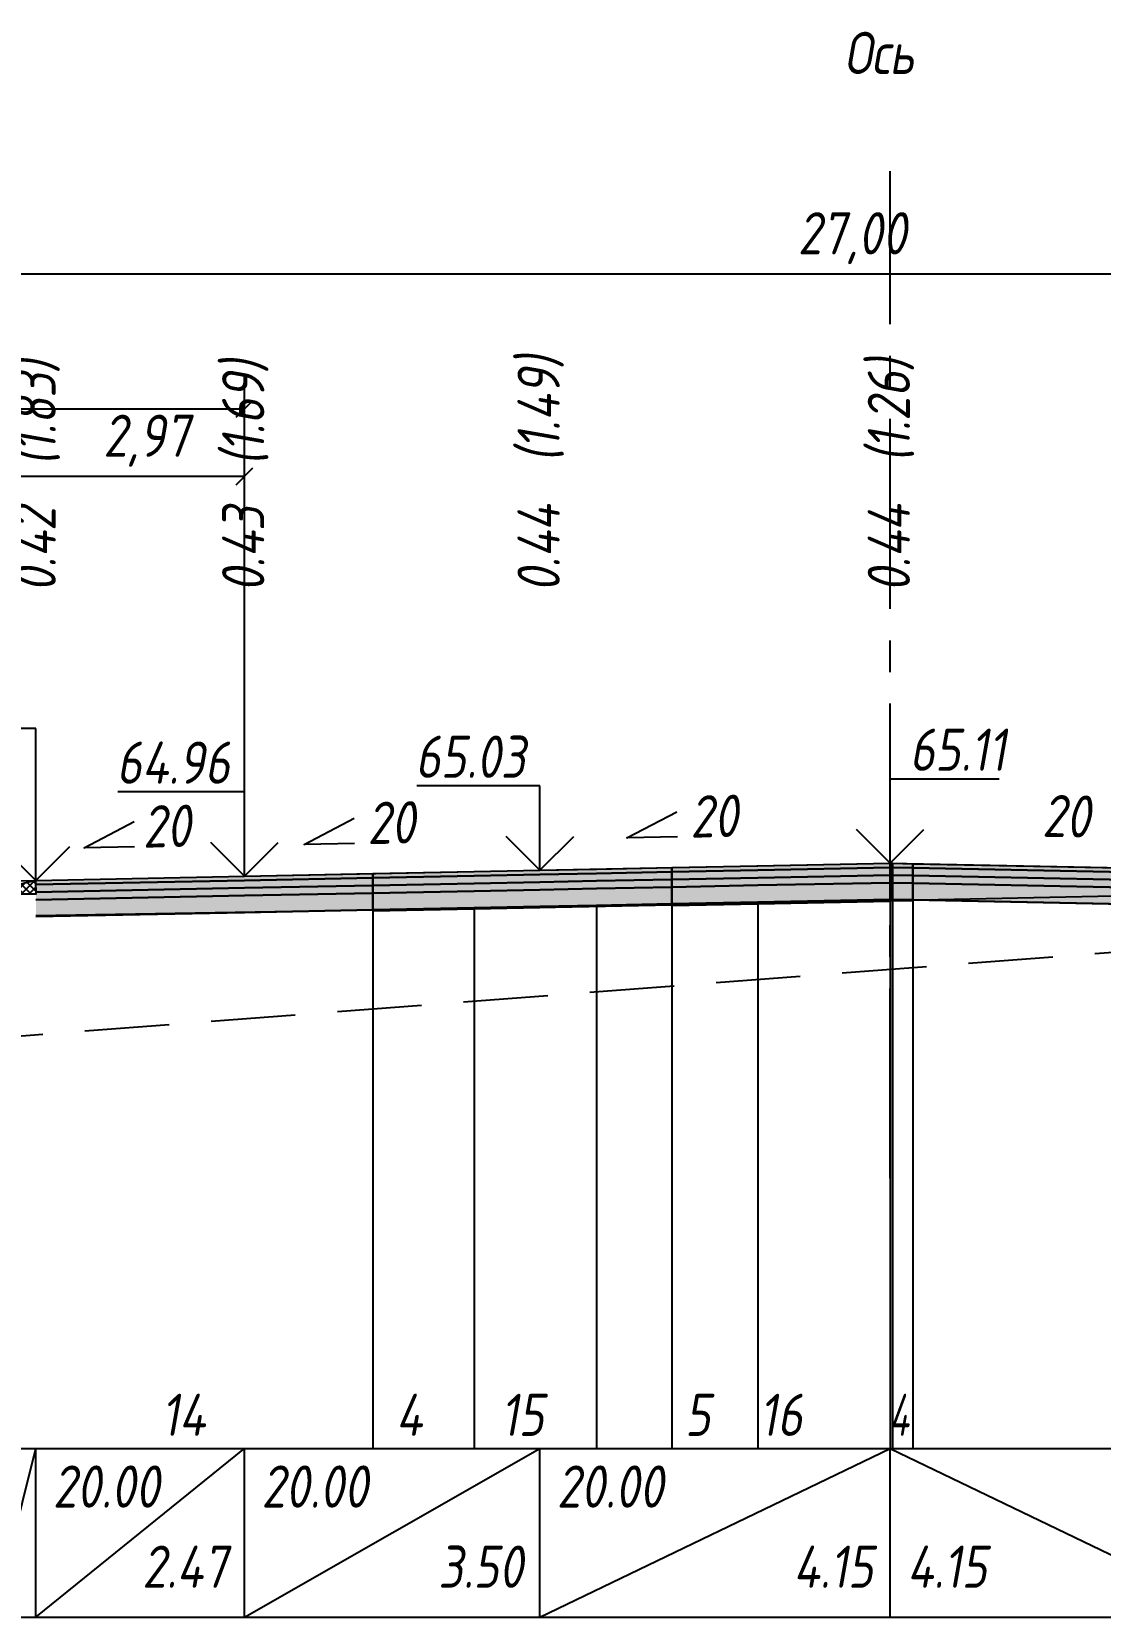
# Model space of a CAD drawing. Extents: x -717 to 1451, y -133302 to 233.
# Drawn here: x -342.6 to -279.3, y -126122 to -126028 of the extents above; entities that cross this region are included whole.
import ezdxf
from ezdxf.enums import TextEntityAlignment as Align

# ---------------------------------------------------------------- set-up
doc = ezdxf.new("R2010")
doc.units = 0
doc.linetypes.add('осевая2', pattern=[1.125, 0.75, -0.125, 0.125, -0.125])
doc.linetypes.add('штриховая', pattern=[0.75, 0.5, -0.25])
for name, color, linetype in [('Интерполированный поперечник', 2, 'Continuous'), ('Код_514', 1, 'Continuous'), ('Контур_400', 7, 'Continuous'), ('Контур_508', 7, 'Continuous'), ('Контур_513', 7, 'Continuous'), ('Контур_818', 7, 'Continuous'), ('Красный поперечник', 1, 'Continuous'), ('Объём_2501', 7, 'Continuous'), ('Ось', 1, 'осевая2'), ('Откосы', 7, 'Continuous'), ('Отметки покрытия', 7, 'Continuous'), ('Рабочие отметки', 7, 'Continuous'), ('Рабочие отметки доп.', 7, 'Continuous'), ('Слои выравнивания', 7, 'Continuous'), ('Таблица', 7, 'Continuous'), ('Уклоны проезжей части', 7, 'Continuous'), ('Черный поперечник', 3, 'Continuous')]:
    doc.layers.add(name, color=color, linetype=linetype)
for name, color, linetype, true_color in [('Контур_2570', 7, 'Continuous', 0x80ff00), ('Контур_2725', 7, 'Continuous', 0x323232), ('Контур_2760', 7, 'Continuous', 0x323232), ('Контур_2761', 7, 'Continuous', 0x323232), ('Контур_2762', 7, 'Continuous', 0x323232), ('Контур_2763', 7, 'Continuous', 0x323232), ('Контур_2764', 7, 'Continuous', 0x323232), ('Контур_2765', 7, 'Continuous', 0x323232), ('Контур_402', 7, 'Continuous', 0xff6464)]:
    doc.layers.add(name, color=color, linetype=linetype, true_color=true_color)
doc.styles.get("Standard").update_dxf_attribs({"font": 'txt', "height": 2.5})
doc.styles.add('М', font='romand.shx', dxfattribs={"width": 0.8, "oblique": 10, "height": 2.5})
doc.dimstyles.new('ISO-25', dxfattribs={"dimtxt": 2.5, "dimasz": 2.5, "dimexe": 1.25, "dimexo": 0.625, "dimtad": 1, "dimtxsty": 'Standard', "dimcen": 2.5, "dimadec": 0, "dimazin": 0, "dimtfac": 1, "dimtmove": 0, "dimatfit": 3, "dimfxl": 1, "dimarcsym": 0})

# ---------------------------------------------------------------- blocks, each defined once
blk = doc.blocks.new('_Oblique')
at = {"color": 0, "linetype": 'ByBlock', "lineweight": -2}
blk.add_line((-0.5, -0.5), (0.5, 0.5), dxfattribs=at)
blk = doc.blocks.new('*D2667')
at = {"color": 0, "lineweight": -2, "transparency": 16777216}
for p, q in [((-344.881, -126077.832), (-344.881, -126053.145)), ((-330.024, -126077.535), (-330.024, -126053.145)), ((-344.881, -126054.395), (-330.024, -126054.395))]:
    blk.add_line(p, q, dxfattribs=at)
at = {"layer": 'Defpoints', "color": 0, "transparency": 16777216}
for p in [(-330.024, -126054.395), (-330.024, -126078.16), (-344.881, -126078.457)]:
    blk.add_point(p, dxfattribs=at)
at = {"color": 0, "lineweight": -2, "transparency": 16777216, "rotation": 180}
blk.add_blockref('_Oblique', (-344.881, -126054.395), dxfattribs=at)
at = {"color": 0, "lineweight": -2, "transparency": 16777216}
blk.add_blockref('_Oblique', (-330.024, -126054.395), dxfattribs=at)
at = {"color": 0, "transparency": 16777216, "insert": (-335.828, -126052.282), "char_height": 2.5, "width": 10, "attachment_point": 5, "style": 'М'}
blk.add_mtext('2,97', dxfattribs=at)
blk = doc.blocks.new('*D2670')
at = {"color": 0, "lineweight": -2, "transparency": 16777216}
for p, q in [((-361.524, -126078.498), (-361.524, -126049.145)), ((-330.024, -126077.535), (-330.024, -126049.145)), ((-361.524, -126050.395), (-330.024, -126050.395))]:
    blk.add_line(p, q, dxfattribs=at)
at = {"layer": 'Defpoints', "color": 0, "transparency": 16777216}
for p in [(-330.024, -126050.395), (-330.024, -126078.16), (-361.524, -126079.123)]:
    blk.add_point(p, dxfattribs=at)
at = {"color": 0, "lineweight": -2, "transparency": 16777216, "rotation": 180}
blk.add_blockref('_Oblique', (-361.524, -126050.395), dxfattribs=at)
at = {"color": 0, "lineweight": -2, "transparency": 16777216}
blk.add_blockref('_Oblique', (-330.024, -126050.395), dxfattribs=at)
at = {"color": 0, "transparency": 16777216, "insert": (-352.753, -126048.282), "char_height": 2.5, "width": 9.58333, "attachment_point": 5, "style": 'М'}
blk.add_mtext('6,30', dxfattribs=at)
blk = doc.blocks.new('*D2671')
at = {"color": 0, "lineweight": -2, "transparency": 16777216}
for p, q in [((-361.524, -126078.498), (-361.524, -126041.145)), ((-226.524, -126078.215), (-226.524, -126041.145)), ((-361.524, -126042.395), (-226.524, -126042.395))]:
    blk.add_line(p, q, dxfattribs=at)
at = {"layer": 'Defpoints', "color": 0, "transparency": 16777216}
for p in [(-226.524, -126042.395), (-361.524, -126079.123), (-226.524, -126078.84)]:
    blk.add_point(p, dxfattribs=at)
at = {"color": 0, "lineweight": -2, "transparency": 16777216, "rotation": 180}
blk.add_blockref('_Oblique', (-361.524, -126042.395), dxfattribs=at)
at = {"color": 0, "lineweight": -2, "transparency": 16777216}
blk.add_blockref('_Oblique', (-226.524, -126042.395), dxfattribs=at)
at = {"color": 0, "transparency": 16777216, "insert": (-294.024, -126040.282), "char_height": 2.5, "width": 11.66667, "attachment_point": 5, "style": 'М'}
blk.add_mtext('27,00', dxfattribs=at)

msp = doc.modelspace()

# ---------------------------------------------------------------- hatches: boundary and pattern name
h = msp.add_hatch()
h.set_pattern_fill('ANSI37', color=256, scale=0.1)
h.set_pattern_definition([(45, (-343.63068, -126078.6446), (-0.22451, 0.22451), []), (135, (-343.63068, -126078.6446), (-0.22451, -0.22451), [])])
h.paths.add_polyline_path([(-344.881, -126078.395), (-344.725, -126079.148), (-342.375, -126079.148), (-342.382, -126078.344), (-343.631, -126078.645)])
at = {"layer": 'Слои выравнивания'}
for color, points in [(2, [(-304.71, -126077.591), (-299.613, -126077.489), (-291.774, -126077.332), (-291.774, -126077.582), (-299.613, -126077.739), (-304.71, -126077.841)]), (2, [(-291.774, -126077.332), (-291.644, -126077.335), (-291.644, -126077.585), (-291.774, -126077.582)]), (2, [(-291.644, -126077.335), (-290.429, -126077.359), (-290.429, -126077.609), (-291.644, -126077.585)]), (2, [(-290.429, -126077.359), (-271.024, -126077.747), (-266.136, -126077.845), (-262.428, -126077.919), (-262.428, -126078.169), (-266.136, -126078.095), (-271.024, -126077.997), (-290.429, -126077.609)]), (2, [(-342.381, -126078.345), (-342.381, -126078.595), (-322.413, -126078.195), (-322.413, -126077.945)]), (3, [(-342.381, -126078.595), (-342.381, -126079.045), (-322.413, -126078.645), (-322.413, -126078.195)]), (2, [(-322.413, -126077.945), (-316.427, -126077.826), (-312.524, -126077.747), (-309.176, -126077.681), (-304.71, -126077.591), (-304.71, -126077.841), (-309.176, -126077.931), (-312.524, -126077.997), (-316.427, -126078.076), (-322.413, -126078.195)]), (3, [(-322.413, -126078.195), (-316.427, -126078.076), (-312.524, -126077.997), (-309.176, -126077.931), (-304.71, -126077.841), (-304.71, -126078.291), (-309.176, -126078.381), (-312.524, -126078.447), (-316.427, -126078.526), (-322.413, -126078.645)]), (4, [(-322.413, -126078.645), (-316.427, -126078.526), (-312.524, -126078.447), (-309.176, -126078.381), (-304.71, -126078.291), (-304.71, -126078.741), (-309.176, -126078.831), (-312.524, -126078.897), (-316.427, -126078.976), (-322.413, -126079.095)]), (3, [(-304.71, -126077.841), (-299.613, -126077.739), (-291.774, -126077.582), (-291.774, -126078.032), (-299.613, -126078.189), (-304.71, -126078.291)]), (4, [(-304.71, -126078.291), (-299.613, -126078.189), (-291.774, -126078.032), (-291.774, -126078.482), (-299.613, -126078.639), (-304.71, -126078.741)]), (3, [(-291.774, -126077.582), (-291.644, -126077.585), (-291.644, -126078.035), (-291.774, -126078.032)]), (4, [(-291.774, -126078.032), (-291.644, -126078.035), (-291.644, -126078.485), (-291.774, -126078.482)]), (3, [(-291.644, -126077.585), (-290.429, -126077.609), (-290.429, -126078.059), (-291.644, -126078.035)]), (4, [(-291.644, -126078.035), (-290.429, -126078.059), (-290.429, -126078.509), (-291.644, -126078.485)]), (3, [(-290.429, -126077.609), (-271.024, -126077.997), (-266.136, -126078.095), (-262.428, -126078.169), (-262.428, -126078.619), (-266.136, -126078.545), (-271.024, -126078.447), (-290.429, -126078.059)]), (4, [(-290.429, -126078.059), (-271.024, -126078.447), (-266.136, -126078.545), (-262.428, -126078.619), (-262.428, -126079.069), (-266.136, -126078.995), (-271.024, -126078.897), (-290.429, -126078.509)]), (4, [(-342.381, -126079.045), (-342.381, -126079.495), (-322.413, -126079.095), (-322.413, -126078.645)]), (5, [(-342.381, -126079.495), (-342.381, -126080.495), (-322.413, -126080.095), (-322.413, -126079.095)]), (5, [(-322.413, -126079.095), (-316.427, -126078.976), (-312.524, -126078.897), (-309.176, -126078.831), (-304.71, -126078.741), (-304.71, -126079.741), (-309.176, -126079.831), (-312.524, -126079.897), (-316.427, -126079.976), (-322.413, -126080.095)]), (5, [(-304.71, -126078.741), (-299.613, -126078.639), (-291.774, -126078.482), (-291.774, -126079.482), (-299.613, -126079.639), (-304.71, -126079.741)]), (5, [(-291.774, -126078.482), (-291.644, -126078.485), (-291.644, -126079.485), (-291.774, -126079.482)]), (5, [(-291.644, -126078.485), (-290.429, -126078.509), (-290.429, -126079.509), (-291.644, -126079.485)]), (5, [(-290.429, -126078.509), (-271.024, -126078.897), (-266.136, -126078.995), (-262.428, -126079.069), (-262.428, -126080.069), (-266.136, -126079.995), (-271.024, -126079.897), (-290.429, -126079.509)]), (7, [(-322.413, -126080.095), (-316.427, -126079.976), (-312.524, -126079.897), (-309.176, -126079.831), (-304.71, -126079.741), (-304.71, -126079.791), (-309.176, -126079.881), (-312.524, -126079.947), (-316.427, -126080.026), (-322.413, -126080.145)]), (7, [(-304.71, -126079.741), (-299.613, -126079.639), (-291.774, -126079.482), (-291.774, -126079.532), (-299.613, -126079.689), (-304.71, -126079.791)]), (6, [(-304.71, -126079.791), (-299.613, -126079.689), (-291.774, -126079.532), (-291.774, -126079.582), (-299.613, -126079.739), (-304.71, -126079.841)]), (7, [(-291.774, -126079.482), (-291.644, -126079.485), (-291.644, -126079.535), (-291.774, -126079.538)]), (7, [(-291.644, -126079.485), (-290.429, -126079.509), (-290.429, -126079.559), (-291.644, -126079.535)])]:
    msp.add_hatch(color=color, dxfattribs=at).paths.add_polyline_path(points)

# ---------------------------------------------------------------- linework, layer by layer
msp.add_lwpolyline([(-344.881, -126078.395), (-344.725, -126079.148), (-342.375, -126079.148), (-342.382, -126078.344), (-343.631, -126078.645), (-344.881, -126078.395)])
at = {"layer": 'Интерполированный поперечник', "linetype": 'штриховая', "ltscale": 10, "flags": 128}
msp.add_lwpolyline([(-384.346, -126090.71), (-234.418, -126079.215)], dxfattribs=at)
at = {"layer": 'Код_514'}
for p, q in [((-344.881, -126122.025), (-342.381, -126112.025)), ((-342.381, -126122.025), (-342.381, -126112.025)), ((-342.381, -126122.025), (-330.024, -126112.025)), ((-330.024, -126122.025), (-330.024, -126112.025)), ((-330.024, -126122.025), (-312.524, -126112.025)), ((-312.524, -126122.025), (-312.524, -126112.025)), ((-312.524, -126122.025), (-291.774, -126112.025)), ((-291.774, -126122.025), (-291.774, -126112.025)), ((-291.774, -126112.025), (-271.024, -126122.025))]:
    msp.add_line(p, q, dxfattribs=at)
at = {"layer": 'Контур_2570', "flags": 128}
msp.add_lwpolyline([(-342.381, -126080.431), (-316.427, -126079.994), (-309.176, -126079.868), (-299.613, -126079.704), (-291.774, -126079.538), (-262.428, -126078.917), (-262.423, -126078.914), (-254.094, -126078.308), (-253.892, -126078.08), (-249.911, -126077.982), (-247.35, -126078.305), (-243.036, -126078.798), (-243.036, -126079.548), (-239.042, -126079.845), (-234.492, -126079.966), (-234.492, -126079.966), (-217.284, -126079.788), (-201.524, -126079.406)], dxfattribs=at)
at = {"layer": 'Контур_2725', "flags": 128}
msp.add_lwpolyline([(-342.381, -126080.495), (-330.024, -126080.247), (-322.413, -126080.095), (-322.413, -126080.145), (-316.427, -126080.026), (-312.524, -126079.947), (-309.176, -126079.881), (-304.71, -126079.791), (-304.71, -126079.841), (-299.613, -126079.739), (-291.774, -126079.582), (-291.774, -126079.538), (-291.644, -126079.535), (-290.429, -126079.559), (-290.429, -126079.509), (-271.024, -126079.897), (-266.136, -126079.995), (-262.428, -126080.069)], dxfattribs=at)
at = {"layer": 'Контур_2760', "flags": 128}
msp.add_lwpolyline([(-344.881, -126078.395), (-342.381, -126078.345), (-330.024, -126078.097), (-322.413, -126077.945), (-316.427, -126077.826), (-312.524, -126077.747), (-309.176, -126077.681), (-304.71, -126077.591), (-299.613, -126077.489), (-291.774, -126077.332), (-291.644, -126077.335), (-290.429, -126077.359), (-271.024, -126077.747), (-266.136, -126077.845), (-262.428, -126077.919)], dxfattribs=at)
at = {"layer": 'Контур_2761', "flags": 128}
msp.add_lwpolyline([(-342.381, -126078.595), (-330.024, -126078.347), (-322.413, -126078.195), (-316.427, -126078.076), (-312.524, -126077.997), (-309.176, -126077.931), (-304.71, -126077.841), (-299.613, -126077.739), (-291.774, -126077.582), (-291.644, -126077.585), (-290.429, -126077.609), (-271.024, -126077.997), (-266.136, -126078.095), (-262.428, -126078.169)], dxfattribs=at)
at = {"layer": 'Контур_2762', "flags": 128}
msp.add_lwpolyline([(-342.381, -126079.045), (-330.024, -126078.797), (-322.413, -126078.645), (-316.427, -126078.526), (-312.524, -126078.447), (-309.176, -126078.381), (-304.71, -126078.291), (-299.613, -126078.189), (-291.774, -126078.032), (-291.644, -126078.035), (-290.429, -126078.059), (-271.024, -126078.447), (-266.136, -126078.545), (-262.428, -126078.619)], dxfattribs=at)
at = {"layer": 'Контур_2763', "flags": 128}
msp.add_lwpolyline([(-342.381, -126079.495), (-330.024, -126079.247), (-322.413, -126079.095), (-316.427, -126078.976), (-312.524, -126078.897), (-309.176, -126078.831), (-304.71, -126078.741), (-299.613, -126078.639), (-291.774, -126078.482), (-291.644, -126078.485), (-290.429, -126078.509), (-271.024, -126078.897), (-266.136, -126078.995), (-262.428, -126079.069)], dxfattribs=at)
at = {"layer": 'Контур_2764', "flags": 128}
msp.add_lwpolyline([(-322.413, -126080.095), (-316.427, -126079.976), (-312.524, -126079.897), (-309.176, -126079.831), (-304.71, -126079.741), (-299.613, -126079.639), (-291.774, -126079.482), (-291.644, -126079.485), (-290.429, -126079.509)], dxfattribs=at)
at = {"layer": 'Контур_2765', "flags": 128}
msp.add_lwpolyline([(-304.71, -126079.791), (-299.613, -126079.689), (-291.774, -126079.532)], dxfattribs=at)
at = {"layer": 'Контур_400', "flags": 128}
for points in [[(-344.881, -126078.395), (-342.381, -126078.345), (-342.381, -126078.345), (-330.024, -126078.097), (-330.024, -126078.097), (-330.024, -126078.097), (-330.024, -126078.097), (-312.524, -126077.747), (-291.774, -126077.332)], [(-291.774, -126077.332), (-271.024, -126077.747), (-253.524, -126078.097), (-253.524, -126078.097), (-253.524, -126078.097), (-253.524, -126078.097), (-236.024, -126078.447), (-236.024, -126078.447), (-233.524, -126078.497)]]:
    msp.add_lwpolyline(points, dxfattribs=at)
at = {"layer": 'Контур_402', "flags": 128}
msp.add_lwpolyline([(-342.381, -126080.495), (-322.413, -126080.095), (-322.413, -126080.145), (-304.71, -126079.791), (-304.71, -126079.841), (-291.774, -126079.582), (-291.774, -126079.538), (-291.644, -126079.535), (-290.429, -126079.559), (-290.429, -126079.509), (-262.428, -126080.069), (-262.428, -126082.263), (-226.524, -126083.34)], dxfattribs=at)
at = {"layer": 'Контур_508', "flags": 128}
msp.add_lwpolyline([(-342.381, -126080.495), (-322.413, -126080.095), (-322.413, -126080.145), (-304.71, -126079.791), (-304.71, -126079.841), (-291.774, -126079.582), (-291.774, -126079.538), (-291.644, -126079.535), (-290.429, -126079.559), (-290.429, -126079.509), (-262.428, -126080.069), (-262.428, -126082.263), (-226.524, -126083.34)], dxfattribs=at)
at = {"layer": 'Контур_513', "flags": 128}
msp.add_lwpolyline([(-342.381, -126080.495), (-322.413, -126080.095), (-322.413, -126080.145), (-304.71, -126079.791), (-304.71, -126079.841), (-291.774, -126079.582), (-291.774, -126079.538), (-291.644, -126079.535), (-290.429, -126079.559), (-290.429, -126079.509), (-262.428, -126080.069), (-262.428, -126082.263), (-226.524, -126083.34)], dxfattribs=at)
at = {"layer": 'Контур_818', "flags": 128}
msp.add_lwpolyline([(-342.381, -126080.431), (-316.427, -126079.994), (-309.176, -126079.868), (-299.613, -126079.704), (-291.774, -126079.538), (-262.428, -126078.917), (-262.423, -126078.914), (-254.094, -126078.308), (-253.892, -126078.08), (-249.911, -126077.982), (-247.35, -126078.305), (-243.036, -126078.798), (-243.036, -126079.548), (-239.042, -126079.845), (-234.492, -126079.966), (-234.492, -126079.966), (-226.524, -126079.884)], dxfattribs=at)
at = {"layer": 'Красный поперечник'}
for p, q in [((-312.524, -126077.747), (-291.774, -126077.332)), ((-291.774, -126077.332), (-271.024, -126077.747)), ((-342.381, -126078.345), (-330.024, -126078.097)), ((-330.024, -126078.097), (-312.524, -126077.747)), ((-344.881, -126078.395), (-342.381, -126078.345))]:
    msp.add_line(p, q, dxfattribs=at)
at = {"layer": 'Объём_2501', "flags": 128}
for points in [[(-344.881, -126078.395), (-342.381, -126078.345), (-342.381, -126078.345), (-330.024, -126078.097), (-330.024, -126078.097), (-330.024, -126078.097), (-330.024, -126078.097), (-312.524, -126077.747), (-291.774, -126077.332)], [(-291.774, -126077.332), (-271.024, -126077.747), (-253.524, -126078.097), (-253.524, -126078.097), (-253.524, -126078.097), (-253.524, -126078.097), (-236.024, -126078.447), (-236.024, -126078.447), (-233.524, -126078.497)], [(-344.881, -126078.395), (-342.381, -126078.345), (-342.381, -126078.345), (-330.024, -126078.097)]]:
    msp.add_lwpolyline(points, dxfattribs=at)
at = {"layer": 'Ось', "ltscale": 15}
msp.add_line((-291.774, -126095.996), (-291.774, -126036.303), dxfattribs=at)
at = {"layer": 'Откосы', "color": 1, "flags": 128}
for points in [[(-304.374, -126075.773), (-307.374, -126075.833), (-304.404, -126074.274)], [(-336.534, -126076.364), (-339.533, -126076.424), (-336.564, -126074.864)], [(-323.499, -126076.156), (-326.499, -126076.216), (-323.529, -126074.656)]]:
    msp.add_lwpolyline(points, dxfattribs=at)
at = {"layer": 'Отметки покрытия', "color": 1}
for p, q in [((-342.381, -126069.345), (-348.481, -126069.345)), ((-342.381, -126078.345), (-342.381, -126069.345)), ((-291.774, -126077.332), (-291.774, -126072.332)), ((-291.774, -126072.332), (-285.324, -126072.332)), ((-330.024, -126073.097), (-337.524, -126073.097)), ((-330.024, -126078.097), (-330.024, -126073.097)), ((-312.524, -126072.747), (-319.824, -126072.747)), ((-312.524, -126077.747), (-312.524, -126072.747)), ((-291.774, -126077.332), (-293.774, -126075.332)), ((-291.774, -126077.332), (-289.774, -126075.332)), ((-342.381, -126078.345), (-344.381, -126076.345)), ((-342.381, -126078.345), (-340.381, -126076.345)), ((-330.024, -126078.097), (-332.024, -126076.097)), ((-330.024, -126078.097), (-328.024, -126076.097)), ((-312.524, -126077.747), (-314.524, -126075.747)), ((-312.524, -126077.747), (-310.524, -126075.747))]:
    msp.add_line(p, q, dxfattribs=at)
at = {"layer": 'Слои выравнивания'}
for p, q in [((-291.774, -126077.332), (-291.774, -126112.025)), ((-291.644, -126077.335), (-291.644, -126112.025)), ((-290.429, -126077.359), (-290.429, -126112.025)), ((-290.429, -126077.359), (-290.429, -126112.025)), ((-322.413, -126077.945), (-322.413, -126112.025)), ((-322.413, -126077.945), (-322.413, -126112.025)), ((-304.71, -126077.591), (-304.71, -126112.025)), ((-304.71, -126077.591), (-304.71, -126112.025))]:
    msp.add_line(p, q, dxfattribs=at)
at = {"layer": 'Слои выравнивания', "color": 2, "flags": 128}
for points in [[(-304.71, -126077.591), (-299.613, -126077.489), (-291.774, -126077.332), (-291.774, -126077.582), (-299.613, -126077.739), (-304.71, -126077.841)], [(-291.774, -126077.332), (-291.644, -126077.335), (-291.644, -126077.585), (-291.774, -126077.582)], [(-291.644, -126077.335), (-290.429, -126077.359), (-290.429, -126077.609), (-291.644, -126077.585)], [(-290.429, -126077.359), (-290.429, -126077.609)], [(-290.429, -126077.359), (-271.024, -126077.747), (-266.136, -126077.845), (-262.428, -126077.919), (-262.428, -126078.169), (-266.136, -126078.095), (-271.024, -126077.997), (-290.429, -126077.609)], [(-322.413, -126077.945), (-316.427, -126077.826), (-312.524, -126077.747), (-309.176, -126077.681), (-304.71, -126077.591), (-304.71, -126077.841), (-309.176, -126077.931), (-312.524, -126077.997), (-316.427, -126078.076), (-322.413, -126078.195)], [(-322.413, -126077.945), (-322.413, -126078.195)], [(-304.71, -126077.591), (-304.71, -126077.841)]]:
    msp.add_lwpolyline(points, close=True, dxfattribs=at)
msp.add_lwpolyline([(-344.881, -126078.645), (-344.881, -126078.395), (-342.381, -126078.345), (-330.024, -126078.097), (-322.413, -126077.945), (-322.413, -126078.195), (-330.024, -126078.347), (-342.381, -126078.595)], dxfattribs=at)
at = {"layer": 'Слои выравнивания', "color": 3, "flags": 128}
msp.add_lwpolyline([(-342.381, -126078.595), (-330.024, -126078.347), (-322.413, -126078.195), (-322.413, -126078.645), (-330.024, -126078.797), (-342.381, -126079.045)], dxfattribs=at)
for points in [[(-322.413, -126078.195), (-316.427, -126078.076), (-312.524, -126077.997), (-309.176, -126077.931), (-304.71, -126077.841), (-304.71, -126078.291), (-309.176, -126078.381), (-312.524, -126078.447), (-316.427, -126078.526), (-322.413, -126078.645)], [(-322.413, -126078.195), (-322.413, -126078.645)], [(-304.71, -126077.841), (-299.613, -126077.739), (-291.774, -126077.582), (-291.774, -126078.032), (-299.613, -126078.189), (-304.71, -126078.291)], [(-304.71, -126077.841), (-304.71, -126078.291)], [(-291.774, -126077.582), (-291.644, -126077.585), (-291.644, -126078.035), (-291.774, -126078.032)], [(-291.644, -126077.585), (-290.429, -126077.609), (-290.429, -126078.059), (-291.644, -126078.035)], [(-290.429, -126077.609), (-290.429, -126078.059)], [(-290.429, -126077.609), (-271.024, -126077.997), (-266.136, -126078.095), (-262.428, -126078.169), (-262.428, -126078.619), (-266.136, -126078.545), (-271.024, -126078.447), (-290.429, -126078.059)]]:
    msp.add_lwpolyline(points, close=True, dxfattribs=at)
at = {"layer": 'Слои выравнивания', "color": 4, "flags": 128}
for points in [[(-322.413, -126078.645), (-316.427, -126078.526), (-312.524, -126078.447), (-309.176, -126078.381), (-304.71, -126078.291), (-304.71, -126078.741), (-309.176, -126078.831), (-312.524, -126078.897), (-316.427, -126078.976), (-322.413, -126079.095)], [(-304.71, -126078.291), (-299.613, -126078.189), (-291.774, -126078.032), (-291.774, -126078.482), (-299.613, -126078.639), (-304.71, -126078.741)], [(-304.71, -126078.291), (-304.71, -126078.741)], [(-291.774, -126078.032), (-291.644, -126078.035), (-291.644, -126078.485), (-291.774, -126078.482)], [(-291.644, -126078.035), (-290.429, -126078.059), (-290.429, -126078.509), (-291.644, -126078.485)], [(-290.429, -126078.059), (-290.429, -126078.509)], [(-290.429, -126078.059), (-271.024, -126078.447), (-266.136, -126078.545), (-262.428, -126078.619), (-262.428, -126079.069), (-266.136, -126078.995), (-271.024, -126078.897), (-290.429, -126078.509)], [(-322.413, -126078.645), (-322.413, -126079.095)]]:
    msp.add_lwpolyline(points, close=True, dxfattribs=at)
msp.add_lwpolyline([(-342.381, -126079.045), (-330.024, -126078.797), (-322.413, -126078.645), (-322.413, -126079.095), (-330.024, -126079.247), (-342.381, -126079.495)], dxfattribs=at)
at = {"layer": 'Слои выравнивания', "color": 5, "flags": 128}
msp.add_lwpolyline([(-342.381, -126079.495), (-330.024, -126079.247), (-322.413, -126079.095), (-322.413, -126080.095), (-330.024, -126080.247), (-342.381, -126080.495)], dxfattribs=at)
for points in [[(-322.413, -126079.095), (-316.427, -126078.976), (-312.524, -126078.897), (-309.176, -126078.831), (-304.71, -126078.741), (-304.71, -126079.741), (-309.176, -126079.831), (-312.524, -126079.897), (-316.427, -126079.976), (-322.413, -126080.095)], [(-322.413, -126079.095), (-322.413, -126080.095)], [(-304.71, -126078.741), (-299.613, -126078.639), (-291.774, -126078.482), (-291.774, -126079.482), (-299.613, -126079.639), (-304.71, -126079.741)], [(-304.71, -126078.741), (-304.71, -126079.741)], [(-291.774, -126078.482), (-291.644, -126078.485), (-291.644, -126079.485), (-291.774, -126079.482)], [(-291.644, -126078.485), (-290.429, -126078.509), (-290.429, -126079.509), (-291.644, -126079.485)], [(-290.429, -126078.509), (-290.429, -126079.509)], [(-290.429, -126078.509), (-271.024, -126078.897), (-266.136, -126078.995), (-262.428, -126079.069), (-262.428, -126080.069), (-266.136, -126079.995), (-271.024, -126079.897), (-290.429, -126079.509)]]:
    msp.add_lwpolyline(points, close=True, dxfattribs=at)
at = {"layer": 'Слои выравнивания', "color": 7, "flags": 128}
for points in [[(-322.413, -126080.095), (-316.427, -126079.976), (-312.524, -126079.897), (-309.176, -126079.831), (-304.71, -126079.741), (-304.71, -126079.791), (-309.176, -126079.881), (-312.524, -126079.947), (-316.427, -126080.026), (-322.413, -126080.145)], [(-304.71, -126079.741), (-299.613, -126079.639), (-291.774, -126079.482), (-291.774, -126079.532), (-299.613, -126079.689), (-304.71, -126079.791)], [(-304.71, -126079.741), (-304.71, -126079.791)], [(-291.774, -126079.482), (-291.644, -126079.485), (-291.644, -126079.535), (-291.774, -126079.538)], [(-291.644, -126079.485), (-290.429, -126079.509), (-290.429, -126079.559), (-291.644, -126079.535)]]:
    msp.add_lwpolyline(points, close=True, dxfattribs=at)
at = {"layer": 'Слои выравнивания', "color": 6, "flags": 128}
msp.add_lwpolyline([(-304.71, -126079.791), (-299.613, -126079.689), (-291.774, -126079.532), (-291.774, -126079.582), (-299.613, -126079.739), (-304.71, -126079.841)], close=True, dxfattribs=at)
at = {"layer": 'Таблица'}
for p, q in [((-403.302, -126112.025), (-201.524, -126112.025)), ((-403.302, -126122.025), (-201.524, -126122.025))]:
    msp.add_line(p, q, dxfattribs=at)
at = {"layer": 'Черный поперечник', "color": 7}
for p, q in [((-316.427, -126079.994), (-316.427, -126112.025)), ((-309.176, -126079.868), (-309.176, -126112.025)), ((-299.613, -126079.704), (-299.613, -126112.025)), ((-291.774, -126079.538), (-291.774, -126112.025))]:
    msp.add_line(p, q, dxfattribs=at)
at = {"layer": 'Черный поперечник', "flags": 128}
msp.add_lwpolyline([(-342.381, -126080.431), (-316.427, -126079.994), (-309.176, -126079.868), (-299.613, -126079.704), (-291.774, -126079.538), (-262.428, -126078.917), (-262.423, -126078.914), (-254.094, -126078.308), (-253.892, -126078.08), (-249.911, -126077.982), (-247.35, -126078.305), (-243.036, -126078.798), (-239.042, -126079.095), (-234.492, -126079.216), (-217.284, -126079.038), (-201.524, -126078.656)], dxfattribs=at)

# ---------------------------------------------------------------- texts
at = {"layer": 'Код_514', "style": 'М', "oblique": 10, "width": 0.8}
for p in [(-341.381, -126113.025), (-329.024, -126113.025), (-311.524, -126113.025)]:
    msp.add_text('20.00', height=2.5, dxfattribs=at).set_placement(p, align=Align.TOP_LEFT)
for s, p in [('2.47', (-331.024, -126121.025)), ('3.50', (-313.524, -126121.025)), ('4.15', (-292.774, -126121.025))]:
    msp.add_text(s, height=2.5, dxfattribs=at).set_placement(p, align=Align.BOTTOM_RIGHT)
msp.add_text('4.15', height=2.5, dxfattribs=at).set_placement((-290.774, -126121.025), align=Align.BOTTOM_LEFT)
at = {"layer": 'Ось', "ltscale": 15, "style": 'М', "oblique": 10, "width": 0.8}
msp.add_text('Ось ', height=2.5, dxfattribs=at).set_placement((-291.774, -126031.303), align=Align.BOTTOM_CENTER)
at = {"layer": 'Отметки покрытия', "color": 1, "style": 'М', "oblique": 10, "width": 0.8}
for s, p in [('65.03', (-313.382, -126073.016)), ('64.96', (-330.882, -126073.366))]:
    msp.add_text(s, height=2.5, dxfattribs=at).set_placement(p, align=Align.BOTTOM_RIGHT)
msp.add_text('65.11', height=2.5, dxfattribs=at).set_placement((-290.632, -126072.601), align=Align.BOTTOM_LEFT)
at = {"layer": 'Рабочие отметки', "color": 1, "style": 'М', "oblique": 10, "width": 0.8}
for s, p in [('0.42', (-342.459, -126061.247)), ('0.43', (-330.102, -126061.247)), ('0.44', (-312.602, -126061.247)), ('0.44', (-291.852, -126061.247))]:
    msp.add_text(s, height=2.5, rotation=90, dxfattribs=at).set_placement(p, align=Align.MIDDLE_LEFT)
at = {"layer": 'Рабочие отметки доп.', "color": 1, "style": 'М', "oblique": 10, "width": 0.8}
for s, p in [('(1.49)', (-312.602, -126053.547)), ('(1.26)', (-291.852, -126053.547)), ('(1.83)', (-342.459, -126053.747)), ('(1.69)', (-330.102, -126053.747))]:
    msp.add_text(s, height=2.5, rotation=90, dxfattribs=at).set_placement(p, align=Align.MIDDLE_LEFT)
at = {"layer": 'Слои выравнивания', "style": 'М', "oblique": 10}
for s, width, p in [('14', 0.8, (-333.647, -126112.025)), ('4', 0.8, (-320.272, -126112.025)), ('15', 0.8, (-313.562, -126112.025)), ('5', 0.8, (-303.174, -126112.025)), ('16', 0.8, (-298.242, -126112.025)), ('4', 0.6, (-291.27, -126112.025))]:
    msp.add_text(s, height=2.5, dxfattribs=dict(at, width=width)).set_placement(p, align=Align.BOTTOM_CENTER)
at = {"layer": 'Уклоны проезжей части', "color": 1, "style": 'М', "oblique": 10, "width": 0.8}
for rotation, p in [(1.14576, (-302.169, -126076.54)), (358.85423, (-281.379, -126076.54)), (1.14576, (-334.598, -126077.131)), (1.14576, (-321.294, -126076.923))]:
    msp.add_text('20', height=2.5, rotation=rotation, dxfattribs=at).set_placement(p, align=Align.BOTTOM_CENTER)

# ---------------------------------------------------------------- dimensions: what is measured, and where the dimension line sits
at = {"color": 5}
dim = msp.add_linear_dim(base=(-226.524, -126042.395), p1=(-361.524, -126079.123), p2=(-226.524, -126078.84), angle=180, dimstyle='ISO-25', override={"dimasz": 1, "dimlfac": 0.2, "dimzin": 0, "dimtxsty": 'М', "dimblk1": 'Oblique', "dimblk2": 'Oblique', "dimsah": 1}, dxfattribs=at)
dim.commit()
dim.dimension.update_dxf_attribs({"geometry": '*D2671', "text_midpoint": (-294.024, -126040.282)})
for base, p1, picture, middle in [((-330.024, -126050.395), (-361.524, -126079.123), '*D2670', (-352.753, -126050.395)), ((-330.024, -126054.395), (-344.881, -126078.457), '*D2667', (-335.828, -126054.395))]:
    dim = msp.add_linear_dim(base=base, p1=p1, p2=(-330.024, -126078.16), angle=180, dimstyle='ISO-25', override={"dimasz": 1, "dimlfac": 0.2, "dimzin": 0, "dimtxsty": 'М', "dimblk1": 'Oblique', "dimblk2": 'Oblique', "dimsah": 1}, dxfattribs=at)
    dim.commit()
    dim.dimension.update_dxf_attribs({"geometry": picture, "text_midpoint": middle, "dimtype": 160})

doc.saveas('drawing.dxf')
